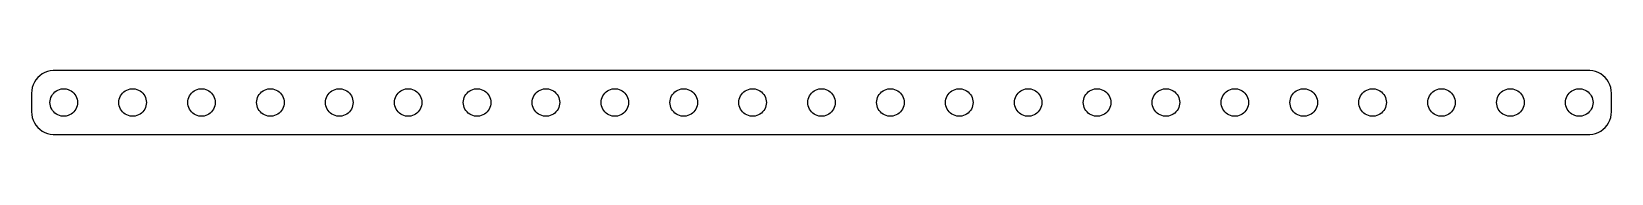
# Model space of a CAD drawing. Header units: metres. Extents: x -172 to 172, y 17 to 31.
import ezdxf

# ---------------------------------------------------------------- set-up
doc = ezdxf.new("R2010")
doc.units = ezdxf.units.M

msp = doc.modelspace()

# ---------------------------------------------------------------- linework, layer by layer
for p, q in [((-167.314, 30.9901), (-167.937, 30.9114)), ((167.314, 30.9901), (-167.314, 30.9901)), ((167.937, 30.9114), (167.314, 30.9901)), ((-171.649, 27.8406), (-171.843, 27.2434)), ((-171.382, 28.4088), (-171.649, 27.8406)), ((-171.045, 28.9389), (-171.382, 28.4088)), ((-170.645, 29.4227), (-171.045, 28.9389)), ((-170.187, 29.8526), (-170.645, 29.4227)), ((-169.679, 30.2216), (-170.187, 29.8526)), ((-169.129, 30.5241), (-169.679, 30.2216)), ((-168.545, 30.7553), (-169.129, 30.5241)), ((-167.937, 30.9114), (-168.545, 30.7553)), ((168.545, 30.7553), (167.937, 30.9114)), ((169.129, 30.5241), (168.545, 30.7553)), ((169.679, 30.2216), (169.129, 30.5241)), ((170.187, 29.8526), (169.679, 30.2216)), ((170.645, 29.4227), (170.187, 29.8526)), ((171.045, 28.9389), (170.645, 29.4227)), ((171.382, 28.4088), (171.045, 28.9389)), ((171.649, 27.8406), (171.382, 28.4088)), ((171.843, 27.2434), (171.649, 27.8406)), ((-171.961, 26.6267), (-172, 26)), ((-172, 26), (-172, 22)), ((-171.843, 27.2434), (-171.961, 26.6267)), ((-168, 24), (-167.976, 24.376)), ((-167.976, 24.376), (-167.906, 24.7461)), ((-167.906, 24.7461), (-167.789, 25.1044)), ((-167.789, 25.1044), (-167.629, 25.4453)), ((-167.629, 25.4453), (-167.427, 25.7634)), ((-167.427, 25.7634), (-167.187, 26.0536)), ((-167.187, 26.0536), (-166.912, 26.3115)), ((-166.912, 26.3115), (-166.607, 26.533)), ((-166.607, 26.533), (-166.277, 26.7145)), ((-166.277, 26.7145), (-165.927, 26.8532)), ((-165.927, 26.8532), (-165.562, 26.9469)), ((-165.562, 26.9469), (-165.188, 26.9941)), ((-165.188, 26.9941), (-164.812, 26.9941)), ((-164.812, 26.9941), (-164.438, 26.9469)), ((-164.438, 26.9469), (-164.073, 26.8532)), ((-164.073, 26.8532), (-163.723, 26.7145)), ((-163.723, 26.7145), (-163.393, 26.533)), ((-163.393, 26.533), (-163.088, 26.3115)), ((-163.088, 26.3115), (-162.813, 26.0536)), ((-162.813, 26.0536), (-162.573, 25.7634)), ((-162.573, 25.7634), (-162.371, 25.4453)), ((-162.371, 25.4453), (-162.211, 25.1044)), ((-162.211, 25.1044), (-162.094, 24.7461)), ((-162.094, 24.7461), (-162.024, 24.376)), ((-162.024, 24.376), (-162, 24)), ((-153, 24), (-152.976, 24.376)), ((-152.976, 24.376), (-152.906, 24.7461)), ((-152.906, 24.7461), (-152.789, 25.1044)), ((-152.789, 25.1044), (-152.629, 25.4453)), ((-152.629, 25.4453), (-152.427, 25.7634)), ((-152.427, 25.7634), (-152.187, 26.0536)), ((-152.187, 26.0536), (-151.912, 26.3115)), ((-151.912, 26.3115), (-151.607, 26.533)), ((-151.607, 26.533), (-151.277, 26.7145)), ((-151.277, 26.7145), (-150.927, 26.8532)), ((-150.927, 26.8532), (-150.562, 26.9469)), ((-150.562, 26.9469), (-150.188, 26.9941)), ((-150.188, 26.9941), (-149.812, 26.9941)), ((-149.812, 26.9941), (-149.438, 26.9469)), ((-149.438, 26.9469), (-149.073, 26.8532)), ((-149.073, 26.8532), (-148.723, 26.7145)), ((-148.723, 26.7145), (-148.393, 26.533)), ((-148.393, 26.533), (-148.088, 26.3115)), ((-148.088, 26.3115), (-147.813, 26.0536)), ((-147.813, 26.0536), (-147.573, 25.7634)), ((-147.573, 25.7634), (-147.371, 25.4453)), ((-147.371, 25.4453), (-147.211, 25.1044)), ((-147.211, 25.1044), (-147.094, 24.7461)), ((-147.094, 24.7461), (-147.024, 24.376)), ((-147.024, 24.376), (-147, 24)), ((-138, 24), (-137.976, 24.376)), ((-137.976, 24.376), (-137.906, 24.7461)), ((-137.906, 24.7461), (-137.789, 25.1044)), ((-137.789, 25.1044), (-137.629, 25.4453)), ((-137.629, 25.4453), (-137.427, 25.7634)), ((-137.427, 25.7634), (-137.187, 26.0536)), ((-137.187, 26.0536), (-136.912, 26.3115)), ((-136.912, 26.3115), (-136.607, 26.533)), ((-136.607, 26.533), (-136.277, 26.7145)), ((-136.277, 26.7145), (-135.927, 26.8532)), ((-135.927, 26.8532), (-135.562, 26.9469)), ((-135.562, 26.9469), (-135.188, 26.9941)), ((-135.188, 26.9941), (-134.812, 26.9941)), ((-134.812, 26.9941), (-134.438, 26.9469)), ((-134.438, 26.9469), (-134.073, 26.8532)), ((-134.073, 26.8532), (-133.723, 26.7145)), ((-133.723, 26.7145), (-133.393, 26.533)), ((-133.393, 26.533), (-133.088, 26.3115)), ((-133.088, 26.3115), (-132.813, 26.0536)), ((-132.813, 26.0536), (-132.573, 25.7634)), ((-132.573, 25.7634), (-132.371, 25.4453)), ((-132.371, 25.4453), (-132.211, 25.1044)), ((-132.211, 25.1044), (-132.094, 24.7461)), ((-132.094, 24.7461), (-132.024, 24.376)), ((-132.024, 24.376), (-132, 24)), ((-123, 24), (-122.976, 24.376)), ((-122.976, 24.376), (-122.906, 24.7461)), ((-122.906, 24.7461), (-122.789, 25.1044)), ((-122.789, 25.1044), (-122.629, 25.4453)), ((-122.629, 25.4453), (-122.427, 25.7634)), ((-122.427, 25.7634), (-122.187, 26.0536)), ((-122.187, 26.0536), (-121.912, 26.3115)), ((-121.912, 26.3115), (-121.607, 26.533)), ((-121.607, 26.533), (-121.277, 26.7145)), ((-121.277, 26.7145), (-120.927, 26.8532)), ((-120.927, 26.8532), (-120.562, 26.9469)), ((-120.562, 26.9469), (-120.188, 26.9941)), ((-120.188, 26.9941), (-119.812, 26.9941)), ((-119.812, 26.9941), (-119.438, 26.9469)), ((-119.438, 26.9469), (-119.073, 26.8532)), ((-119.073, 26.8532), (-118.723, 26.7145)), ((-118.723, 26.7145), (-118.393, 26.533)), ((-118.393, 26.533), (-118.088, 26.3115)), ((-118.088, 26.3115), (-117.813, 26.0536)), ((-117.813, 26.0536), (-117.573, 25.7634)), ((-117.573, 25.7634), (-117.371, 25.4453)), ((-117.371, 25.4453), (-117.211, 25.1044)), ((-117.211, 25.1044), (-117.094, 24.7461)), ((-117.094, 24.7461), (-117.024, 24.376)), ((-117.024, 24.376), (-117, 24)), ((-108, 24), (-107.976, 24.376)), ((-107.976, 24.376), (-107.906, 24.7461)), ((-107.906, 24.7461), (-107.789, 25.1044)), ((-107.789, 25.1044), (-107.629, 25.4453)), ((-107.629, 25.4453), (-107.427, 25.7634)), ((-107.427, 25.7634), (-107.187, 26.0536)), ((-107.187, 26.0536), (-106.912, 26.3115)), ((-106.912, 26.3115), (-106.607, 26.533)), ((-106.607, 26.533), (-106.277, 26.7145)), ((-106.277, 26.7145), (-105.927, 26.8532)), ((-105.927, 26.8532), (-105.562, 26.9469)), ((-105.562, 26.9469), (-105.188, 26.9941)), ((-105.188, 26.9941), (-104.812, 26.9941)), ((-104.812, 26.9941), (-104.438, 26.9469)), ((-104.438, 26.9469), (-104.073, 26.8532)), ((-104.073, 26.8532), (-103.723, 26.7145)), ((-103.723, 26.7145), (-103.393, 26.533)), ((-103.393, 26.533), (-103.088, 26.3115)), ((-103.088, 26.3115), (-102.813, 26.0536)), ((-102.813, 26.0536), (-102.573, 25.7634)), ((-102.573, 25.7634), (-102.371, 25.4453)), ((-102.371, 25.4453), (-102.211, 25.1044)), ((-102.211, 25.1044), (-102.094, 24.7461)), ((-102.094, 24.7461), (-102.024, 24.376)), ((-102.024, 24.376), (-102, 24)), ((-93, 24), (-92.9763, 24.376)), ((-92.9763, 24.376), (-92.9057, 24.7461)), ((-92.9057, 24.7461), (-92.7893, 25.1044)), ((-92.7893, 25.1044), (-92.6289, 25.4453)), ((-92.6289, 25.4453), (-92.427, 25.7634)), ((-92.427, 25.7634), (-92.1869, 26.0536)), ((-92.1869, 26.0536), (-91.9123, 26.3115)), ((-91.9123, 26.3115), (-91.6075, 26.533)), ((-91.6075, 26.533), (-91.2773, 26.7145)), ((-91.2773, 26.7145), (-90.927, 26.8532)), ((-90.927, 26.8532), (-90.5621, 26.9469)), ((-90.5621, 26.9469), (-90.1884, 26.9941)), ((-90.1884, 26.9941), (-89.8116, 26.9941)), ((-89.8116, 26.9941), (-89.4379, 26.9469)), ((-89.4379, 26.9469), (-89.073, 26.8532)), ((-89.073, 26.8532), (-88.7227, 26.7145)), ((-88.7227, 26.7145), (-88.3925, 26.533)), ((-88.3925, 26.533), (-88.0877, 26.3115)), ((-88.0877, 26.3115), (-87.8131, 26.0536)), ((-87.8131, 26.0536), (-87.573, 25.7634)), ((-87.573, 25.7634), (-87.3711, 25.4453)), ((-87.3711, 25.4453), (-87.2107, 25.1044)), ((-87.2107, 25.1044), (-87.0943, 24.7461)), ((-87.0943, 24.7461), (-87.0237, 24.376)), ((-87.0237, 24.376), (-87, 24)), ((-78, 24), (-77.9763, 24.376)), ((-77.9763, 24.376), (-77.9057, 24.7461)), ((-77.9057, 24.7461), (-77.7893, 25.1044)), ((-77.7893, 25.1044), (-77.6289, 25.4453)), ((-77.6289, 25.4453), (-77.427, 25.7634)), ((-77.427, 25.7634), (-77.1869, 26.0536)), ((-77.1869, 26.0536), (-76.9123, 26.3115)), ((-76.9123, 26.3115), (-76.6075, 26.533)), ((-76.6075, 26.533), (-76.2773, 26.7145)), ((-76.2773, 26.7145), (-75.927, 26.8532)), ((-75.927, 26.8532), (-75.5621, 26.9469)), ((-75.5621, 26.9469), (-75.1884, 26.9941)), ((-75.1884, 26.9941), (-74.8116, 26.9941)), ((-74.8116, 26.9941), (-74.4379, 26.9469)), ((-74.4379, 26.9469), (-74.073, 26.8532)), ((-74.073, 26.8532), (-73.7227, 26.7145)), ((-73.7227, 26.7145), (-73.3925, 26.533)), ((-73.3925, 26.533), (-73.0877, 26.3115)), ((-73.0877, 26.3115), (-72.8131, 26.0536)), ((-72.8131, 26.0536), (-72.573, 25.7634)), ((-72.573, 25.7634), (-72.3711, 25.4453)), ((-72.3711, 25.4453), (-72.2107, 25.1044)), ((-72.2107, 25.1044), (-72.0943, 24.7461)), ((-72.0943, 24.7461), (-72.0237, 24.376)), ((-72.0237, 24.376), (-72, 24)), ((-63, 24), (-62.9763, 24.376)), ((-62.9763, 24.376), (-62.9057, 24.7461)), ((-62.9057, 24.7461), (-62.7893, 25.1044)), ((-62.7893, 25.1044), (-62.6289, 25.4453)), ((-62.6289, 25.4453), (-62.427, 25.7634)), ((-62.427, 25.7634), (-62.1869, 26.0536)), ((-62.1869, 26.0536), (-61.9123, 26.3115)), ((-61.9123, 26.3115), (-61.6075, 26.533)), ((-61.6075, 26.533), (-61.2773, 26.7145)), ((-61.2773, 26.7145), (-60.927, 26.8532)), ((-60.927, 26.8532), (-60.5621, 26.9469)), ((-60.5621, 26.9469), (-60.1884, 26.9941)), ((-60.1884, 26.9941), (-59.8116, 26.9941)), ((-59.8116, 26.9941), (-59.4379, 26.9469)), ((-59.4379, 26.9469), (-59.0729, 26.8532)), ((-59.0729, 26.8532), (-58.7227, 26.7145)), ((-58.7227, 26.7145), (-58.3925, 26.533)), ((-58.3925, 26.533), (-58.0877, 26.3115)), ((-58.0877, 26.3115), (-57.8131, 26.0536)), ((-57.8131, 26.0536), (-57.5729, 25.7634)), ((-57.5729, 25.7634), (-57.3711, 25.4453)), ((-57.3711, 25.4453), (-57.2107, 25.1044)), ((-57.2107, 25.1044), (-57.0942, 24.7461)), ((-57.0942, 24.7461), (-57.0237, 24.376)), ((-57.0237, 24.376), (-57, 24)), ((-48, 24), (-47.9763, 24.376)), ((-47.9763, 24.376), (-47.9057, 24.7461)), ((-47.9057, 24.7461), (-47.7893, 25.1044)), ((-47.7893, 25.1044), (-47.6289, 25.4453)), ((-47.6289, 25.4453), (-47.427, 25.7634)), ((-47.427, 25.7634), (-47.1869, 26.0536)), ((-47.1869, 26.0536), (-46.9123, 26.3115)), ((-46.9123, 26.3115), (-46.6075, 26.533)), ((-46.6075, 26.533), (-46.2773, 26.7145)), ((-46.2773, 26.7145), (-45.927, 26.8532)), ((-45.927, 26.8532), (-45.5621, 26.9469)), ((-45.5621, 26.9469), (-45.1884, 26.9941)), ((-45.1884, 26.9941), (-44.8116, 26.9941)), ((-44.8116, 26.9941), (-44.4379, 26.9469)), ((-44.4379, 26.9469), (-44.0729, 26.8532)), ((-44.0729, 26.8532), (-43.7227, 26.7145)), ((-43.7227, 26.7145), (-43.3925, 26.533)), ((-43.3925, 26.533), (-43.0877, 26.3115)), ((-43.0877, 26.3115), (-42.8131, 26.0536)), ((-42.8131, 26.0536), (-42.5729, 25.7634)), ((-42.5729, 25.7634), (-42.3711, 25.4453)), ((-42.3711, 25.4453), (-42.2107, 25.1044)), ((-42.2107, 25.1044), (-42.0942, 24.7461)), ((-42.0942, 24.7461), (-42.0237, 24.376)), ((-42.0237, 24.376), (-42, 24)), ((-33, 24), (-32.9763, 24.376)), ((-32.9763, 24.376), (-32.9057, 24.7461)), ((-32.9057, 24.7461), (-32.7893, 25.1044)), ((-32.7893, 25.1044), (-32.6289, 25.4453)), ((-32.6289, 25.4453), (-32.427, 25.7634)), ((-32.427, 25.7634), (-32.1869, 26.0536)), ((-32.1869, 26.0536), (-31.9123, 26.3115)), ((-31.9123, 26.3115), (-31.6075, 26.533)), ((-31.6075, 26.533), (-31.2773, 26.7145)), ((-31.2773, 26.7145), (-30.927, 26.8532)), ((-30.927, 26.8532), (-30.5621, 26.9469)), ((-30.5621, 26.9469), (-30.1884, 26.9941)), ((-30.1884, 26.9941), (-29.8116, 26.9941)), ((-29.8116, 26.9941), (-29.4379, 26.9469)), ((-29.4379, 26.9469), (-29.0729, 26.8532)), ((-29.0729, 26.8532), (-28.7227, 26.7145)), ((-28.7227, 26.7145), (-28.3925, 26.533)), ((-28.3925, 26.533), (-28.0877, 26.3115)), ((-28.0877, 26.3115), (-27.8131, 26.0536)), ((-27.8131, 26.0536), (-27.5729, 25.7634)), ((-27.5729, 25.7634), (-27.3711, 25.4453)), ((-27.3711, 25.4453), (-27.2107, 25.1044)), ((-27.2107, 25.1044), (-27.0942, 24.7461)), ((-27.0942, 24.7461), (-27.0237, 24.376)), ((-27.0237, 24.376), (-27, 24)), ((-18, 24), (-17.9763, 24.376)), ((-17.9763, 24.376), (-17.9057, 24.7461)), ((-17.9057, 24.7461), (-17.7893, 25.1044)), ((-17.7893, 25.1044), (-17.6289, 25.4453)), ((-17.6289, 25.4453), (-17.427, 25.7634)), ((-17.427, 25.7634), (-17.1869, 26.0536)), ((-17.1869, 26.0536), (-16.9123, 26.3115)), ((-16.9123, 26.3115), (-16.6075, 26.533)), ((-16.6075, 26.533), (-16.2773, 26.7145)), ((-16.2773, 26.7145), (-15.927, 26.8532)), ((-15.927, 26.8532), (-15.5621, 26.9469)), ((-15.5621, 26.9469), (-15.1884, 26.9941)), ((-15.1884, 26.9941), (-14.8116, 26.9941)), ((-14.8116, 26.9941), (-14.4379, 26.9469)), ((-14.4379, 26.9469), (-14.0729, 26.8532)), ((-14.0729, 26.8532), (-13.7227, 26.7145)), ((-13.7227, 26.7145), (-13.3925, 26.533)), ((-13.3925, 26.533), (-13.0877, 26.3115)), ((-13.0877, 26.3115), (-12.8131, 26.0536)), ((-12.8131, 26.0536), (-12.5729, 25.7634)), ((-12.5729, 25.7634), (-12.3711, 25.4453)), ((-12.3711, 25.4453), (-12.2107, 25.1044)), ((-12.2107, 25.1044), (-12.0942, 24.7461)), ((-12.0942, 24.7461), (-12.0237, 24.376)), ((-12.0237, 24.376), (-12, 24)), ((-3, 24), (-2.9763, 24.376)), ((-2.9763, 24.376), (-2.9057, 24.7461)), ((-2.9057, 24.7461), (-2.7893, 25.1044)), ((-2.7893, 25.1044), (-2.6289, 25.4453)), ((-2.6289, 25.4453), (-2.427, 25.7634)), ((-2.427, 25.7634), (-2.1869, 26.0536)), ((-2.1869, 26.0536), (-1.9123, 26.3115)), ((-1.9123, 26.3115), (-1.6075, 26.533)), ((-1.6075, 26.533), (-1.2773, 26.7145)), ((-1.2773, 26.7145), (-0.927, 26.8532)), ((-0.927, 26.8532), (-0.5621, 26.9469)), ((-0.5621, 26.9469), (-0.1884, 26.9941)), ((-0.1884, 26.9941), (0.1884, 26.9941)), ((0.1884, 26.9941), (0.5621, 26.9469)), ((0.5621, 26.9469), (0.927, 26.8532)), ((0.927, 26.8532), (1.2773, 26.7145)), ((1.2773, 26.7145), (1.6075, 26.533)), ((1.6075, 26.533), (1.9123, 26.3115)), ((1.9123, 26.3115), (2.1869, 26.0536)), ((2.1869, 26.0536), (2.427, 25.7634)), ((2.427, 25.7634), (2.6289, 25.4453)), ((2.6289, 25.4453), (2.7893, 25.1044)), ((2.7893, 25.1044), (2.9057, 24.7461)), ((2.9057, 24.7461), (2.9763, 24.376)), ((2.9763, 24.376), (3, 24)), ((12, 24), (12.0237, 24.376)), ((12.0237, 24.376), (12.0942, 24.7461)), ((12.0942, 24.7461), (12.2107, 25.1044)), ((12.2107, 25.1044), (12.3711, 25.4453)), ((12.3711, 25.4453), (12.5729, 25.7634)), ((12.5729, 25.7634), (12.8131, 26.0536)), ((12.8131, 26.0536), (13.0877, 26.3115)), ((13.0877, 26.3115), (13.3925, 26.533)), ((13.3925, 26.533), (13.7227, 26.7145)), ((13.7227, 26.7145), (14.0729, 26.8532)), ((14.0729, 26.8532), (14.4379, 26.9469)), ((14.4379, 26.9469), (14.8116, 26.9941)), ((14.8116, 26.9941), (15.1884, 26.9941)), ((15.1884, 26.9941), (15.5621, 26.9469)), ((15.5621, 26.9469), (15.927, 26.8532)), ((15.927, 26.8532), (16.2773, 26.7145)), ((16.2773, 26.7145), (16.6075, 26.533)), ((16.6075, 26.533), (16.9123, 26.3115)), ((16.9123, 26.3115), (17.1869, 26.0536)), ((17.1869, 26.0536), (17.427, 25.7634)), ((17.427, 25.7634), (17.6289, 25.4453)), ((17.6289, 25.4453), (17.7893, 25.1044)), ((17.7893, 25.1044), (17.9057, 24.7461)), ((17.9057, 24.7461), (17.9763, 24.376)), ((17.9763, 24.376), (18, 24)), ((27, 24), (27.0237, 24.376)), ((27.0237, 24.376), (27.0942, 24.7461)), ((27.0942, 24.7461), (27.2107, 25.1044)), ((27.2107, 25.1044), (27.3711, 25.4453)), ((27.3711, 25.4453), (27.5729, 25.7634)), ((27.5729, 25.7634), (27.8131, 26.0536)), ((27.8131, 26.0536), (28.0877, 26.3115)), ((28.0877, 26.3115), (28.3925, 26.533)), ((28.3925, 26.533), (28.7227, 26.7145)), ((28.7227, 26.7145), (29.0729, 26.8532)), ((29.0729, 26.8532), (29.4379, 26.9469)), ((29.4379, 26.9469), (29.8116, 26.9941)), ((29.8116, 26.9941), (30.1884, 26.9941)), ((30.1884, 26.9941), (30.5621, 26.9469)), ((30.5621, 26.9469), (30.927, 26.8532)), ((30.927, 26.8532), (31.2773, 26.7145)), ((31.2773, 26.7145), (31.6075, 26.533)), ((31.6075, 26.533), (31.9123, 26.3115)), ((31.9123, 26.3115), (32.1869, 26.0536)), ((32.1869, 26.0536), (32.427, 25.7634)), ((32.427, 25.7634), (32.6289, 25.4453)), ((32.6289, 25.4453), (32.7893, 25.1044)), ((32.7893, 25.1044), (32.9057, 24.7461)), ((32.9057, 24.7461), (32.9763, 24.376)), ((32.9763, 24.376), (33, 24)), ((42, 24), (42.0237, 24.376)), ((42.0237, 24.376), (42.0942, 24.7461)), ((42.0942, 24.7461), (42.2107, 25.1044)), ((42.2107, 25.1044), (42.3711, 25.4453)), ((42.3711, 25.4453), (42.5729, 25.7634)), ((42.5729, 25.7634), (42.8131, 26.0536)), ((42.8131, 26.0536), (43.0877, 26.3115)), ((43.0877, 26.3115), (43.3925, 26.533)), ((43.3925, 26.533), (43.7227, 26.7145)), ((43.7227, 26.7145), (44.0729, 26.8532)), ((44.0729, 26.8532), (44.4379, 26.9469)), ((44.4379, 26.9469), (44.8116, 26.9941)), ((44.8116, 26.9941), (45.1884, 26.9941)), ((45.1884, 26.9941), (45.5621, 26.9469)), ((45.5621, 26.9469), (45.927, 26.8532)), ((45.927, 26.8532), (46.2773, 26.7145)), ((46.2773, 26.7145), (46.6075, 26.533)), ((46.6075, 26.533), (46.9123, 26.3115)), ((46.9123, 26.3115), (47.1869, 26.0536)), ((47.1869, 26.0536), (47.427, 25.7634)), ((47.427, 25.7634), (47.6289, 25.4453)), ((47.6289, 25.4453), (47.7893, 25.1044)), ((47.7893, 25.1044), (47.9057, 24.7461)), ((47.9057, 24.7461), (47.9763, 24.376)), ((47.9763, 24.376), (48, 24)), ((57, 24), (57.0237, 24.376)), ((57.0237, 24.376), (57.0942, 24.7461)), ((57.0942, 24.7461), (57.2107, 25.1044)), ((57.2107, 25.1044), (57.3711, 25.4453)), ((57.3711, 25.4453), (57.5729, 25.7634)), ((57.5729, 25.7634), (57.8131, 26.0536)), ((57.8131, 26.0536), (58.0877, 26.3115)), ((58.0877, 26.3115), (58.3925, 26.533)), ((58.3925, 26.533), (58.7227, 26.7145)), ((58.7227, 26.7145), (59.0729, 26.8532)), ((59.0729, 26.8532), (59.4379, 26.9469)), ((59.4379, 26.9469), (59.8116, 26.9941)), ((59.8116, 26.9941), (60.1884, 26.9941)), ((60.1884, 26.9941), (60.5621, 26.9469)), ((60.5621, 26.9469), (60.927, 26.8532)), ((60.927, 26.8532), (61.2773, 26.7145)), ((61.2773, 26.7145), (61.6075, 26.533)), ((61.6075, 26.533), (61.9123, 26.3115)), ((61.9123, 26.3115), (62.1869, 26.0536)), ((62.1869, 26.0536), (62.427, 25.7634)), ((62.427, 25.7634), (62.6289, 25.4453)), ((62.6289, 25.4453), (62.7893, 25.1044)), ((62.7893, 25.1044), (62.9057, 24.7461)), ((62.9057, 24.7461), (62.9763, 24.376)), ((62.9763, 24.376), (63, 24)), ((72, 24), (72.0237, 24.376)), ((72.0237, 24.376), (72.0943, 24.7461)), ((72.0943, 24.7461), (72.2107, 25.1044)), ((72.2107, 25.1044), (72.3711, 25.4453)), ((72.3711, 25.4453), (72.573, 25.7634)), ((72.573, 25.7634), (72.8131, 26.0536)), ((72.8131, 26.0536), (73.0877, 26.3115)), ((73.0877, 26.3115), (73.3925, 26.533)), ((73.3925, 26.533), (73.7227, 26.7145)), ((73.7227, 26.7145), (74.073, 26.8532)), ((74.073, 26.8532), (74.4379, 26.9469)), ((74.4379, 26.9469), (74.8116, 26.9941)), ((74.8116, 26.9941), (75.1884, 26.9941)), ((75.1884, 26.9941), (75.5621, 26.9469)), ((75.5621, 26.9469), (75.927, 26.8532)), ((75.927, 26.8532), (76.2773, 26.7145)), ((76.2773, 26.7145), (76.6075, 26.533)), ((76.6075, 26.533), (76.9123, 26.3115)), ((76.9123, 26.3115), (77.1869, 26.0536)), ((77.1869, 26.0536), (77.427, 25.7634)), ((77.427, 25.7634), (77.6289, 25.4453)), ((77.6289, 25.4453), (77.7893, 25.1044)), ((77.7893, 25.1044), (77.9057, 24.7461)), ((77.9057, 24.7461), (77.9763, 24.376)), ((77.9763, 24.376), (78, 24)), ((87, 24), (87.0237, 24.376)), ((87.0237, 24.376), (87.0943, 24.7461)), ((87.0943, 24.7461), (87.2107, 25.1044)), ((87.2107, 25.1044), (87.3711, 25.4453)), ((87.3711, 25.4453), (87.573, 25.7634)), ((87.573, 25.7634), (87.8131, 26.0536)), ((87.8131, 26.0536), (88.0877, 26.3115)), ((88.0877, 26.3115), (88.3925, 26.533)), ((88.3925, 26.533), (88.7227, 26.7145)), ((88.7227, 26.7145), (89.073, 26.8532)), ((89.073, 26.8532), (89.4379, 26.9469)), ((89.4379, 26.9469), (89.8116, 26.9941)), ((89.8116, 26.9941), (90.1884, 26.9941)), ((90.1884, 26.9941), (90.5621, 26.9469)), ((90.5621, 26.9469), (90.927, 26.8532)), ((90.927, 26.8532), (91.2773, 26.7145)), ((91.2773, 26.7145), (91.6075, 26.533)), ((91.6075, 26.533), (91.9123, 26.3115)), ((91.9123, 26.3115), (92.1869, 26.0536)), ((92.1869, 26.0536), (92.427, 25.7634)), ((92.427, 25.7634), (92.6289, 25.4453)), ((92.6289, 25.4453), (92.7893, 25.1044)), ((92.7893, 25.1044), (92.9057, 24.7461)), ((92.9057, 24.7461), (92.9763, 24.376)), ((92.9763, 24.376), (93, 24)), ((102, 24), (102.024, 24.376)), ((102.024, 24.376), (102.094, 24.7461)), ((102.094, 24.7461), (102.211, 25.1044)), ((102.211, 25.1044), (102.371, 25.4453)), ((102.371, 25.4453), (102.573, 25.7634)), ((102.573, 25.7634), (102.813, 26.0536)), ((102.813, 26.0536), (103.088, 26.3115)), ((103.088, 26.3115), (103.393, 26.533)), ((103.393, 26.533), (103.723, 26.7145)), ((103.723, 26.7145), (104.073, 26.8532)), ((104.073, 26.8532), (104.438, 26.9469)), ((104.438, 26.9469), (104.812, 26.9941)), ((104.812, 26.9941), (105.188, 26.9941)), ((105.188, 26.9941), (105.562, 26.9469)), ((105.562, 26.9469), (105.927, 26.8532)), ((105.927, 26.8532), (106.277, 26.7145)), ((106.277, 26.7145), (106.607, 26.533)), ((106.607, 26.533), (106.912, 26.3115)), ((106.912, 26.3115), (107.187, 26.0536)), ((107.187, 26.0536), (107.427, 25.7634)), ((107.427, 25.7634), (107.629, 25.4453)), ((107.629, 25.4453), (107.789, 25.1044)), ((107.789, 25.1044), (107.906, 24.7461)), ((107.906, 24.7461), (107.976, 24.376)), ((107.976, 24.376), (108, 24)), ((117, 24), (117.024, 24.376)), ((117.024, 24.376), (117.094, 24.7461)), ((117.094, 24.7461), (117.211, 25.1044)), ((117.211, 25.1044), (117.371, 25.4453)), ((117.371, 25.4453), (117.573, 25.7634)), ((117.573, 25.7634), (117.813, 26.0536)), ((117.813, 26.0536), (118.088, 26.3115)), ((118.088, 26.3115), (118.393, 26.533)), ((118.393, 26.533), (118.723, 26.7145)), ((118.723, 26.7145), (119.073, 26.8532)), ((119.073, 26.8532), (119.438, 26.9469)), ((119.438, 26.9469), (119.812, 26.9941)), ((119.812, 26.9941), (120.188, 26.9941)), ((120.188, 26.9941), (120.562, 26.9469)), ((120.562, 26.9469), (120.927, 26.8532)), ((120.927, 26.8532), (121.277, 26.7145)), ((121.277, 26.7145), (121.607, 26.533)), ((121.607, 26.533), (121.912, 26.3115)), ((121.912, 26.3115), (122.187, 26.0536)), ((122.187, 26.0536), (122.427, 25.7634)), ((122.427, 25.7634), (122.629, 25.4453)), ((122.629, 25.4453), (122.789, 25.1044)), ((122.789, 25.1044), (122.906, 24.7461)), ((122.906, 24.7461), (122.976, 24.376)), ((122.976, 24.376), (123, 24)), ((132, 24), (132.024, 24.376)), ((132.024, 24.376), (132.094, 24.7461)), ((132.094, 24.7461), (132.211, 25.1044)), ((132.211, 25.1044), (132.371, 25.4453)), ((132.371, 25.4453), (132.573, 25.7634)), ((132.573, 25.7634), (132.813, 26.0536)), ((132.813, 26.0536), (133.088, 26.3115)), ((133.088, 26.3115), (133.393, 26.533)), ((133.393, 26.533), (133.723, 26.7145)), ((133.723, 26.7145), (134.073, 26.8532)), ((134.073, 26.8532), (134.438, 26.9469)), ((134.438, 26.9469), (134.812, 26.9941)), ((134.812, 26.9941), (135.188, 26.9941)), ((135.188, 26.9941), (135.562, 26.9469)), ((135.562, 26.9469), (135.927, 26.8532)), ((135.927, 26.8532), (136.277, 26.7145)), ((136.277, 26.7145), (136.607, 26.533)), ((136.607, 26.533), (136.912, 26.3115)), ((136.912, 26.3115), (137.187, 26.0536)), ((137.187, 26.0536), (137.427, 25.7634)), ((137.427, 25.7634), (137.629, 25.4453)), ((137.629, 25.4453), (137.789, 25.1044)), ((137.789, 25.1044), (137.906, 24.7461)), ((137.906, 24.7461), (137.976, 24.376)), ((137.976, 24.376), (138, 24)), ((147, 24), (147.024, 24.376)), ((147.024, 24.376), (147.094, 24.7461)), ((147.094, 24.7461), (147.211, 25.1044)), ((147.211, 25.1044), (147.371, 25.4453)), ((147.371, 25.4453), (147.573, 25.7634)), ((147.573, 25.7634), (147.813, 26.0536)), ((147.813, 26.0536), (148.088, 26.3115)), ((148.088, 26.3115), (148.393, 26.533)), ((148.393, 26.533), (148.723, 26.7145)), ((148.723, 26.7145), (149.073, 26.8532)), ((149.073, 26.8532), (149.438, 26.9469)), ((149.438, 26.9469), (149.812, 26.9941)), ((149.812, 26.9941), (150.188, 26.9941)), ((150.188, 26.9941), (150.562, 26.9469)), ((150.562, 26.9469), (150.927, 26.8532)), ((150.927, 26.8532), (151.277, 26.7145)), ((151.277, 26.7145), (151.607, 26.533)), ((151.607, 26.533), (151.912, 26.3115)), ((151.912, 26.3115), (152.187, 26.0536)), ((152.187, 26.0536), (152.427, 25.7634)), ((152.427, 25.7634), (152.629, 25.4453)), ((152.629, 25.4453), (152.789, 25.1044)), ((152.789, 25.1044), (152.906, 24.7461)), ((152.906, 24.7461), (152.976, 24.376)), ((152.976, 24.376), (153, 24)), ((162, 24), (162.024, 24.376)), ((162.024, 24.376), (162.094, 24.7461)), ((162.094, 24.7461), (162.211, 25.1044)), ((162.211, 25.1044), (162.371, 25.4453)), ((162.371, 25.4453), (162.573, 25.7634)), ((162.573, 25.7634), (162.813, 26.0536)), ((162.813, 26.0536), (163.088, 26.3115)), ((163.088, 26.3115), (163.393, 26.533)), ((163.393, 26.533), (163.723, 26.7145)), ((163.723, 26.7145), (164.073, 26.8532)), ((164.073, 26.8532), (164.438, 26.9469)), ((164.438, 26.9469), (164.812, 26.9941)), ((164.812, 26.9941), (165.188, 26.9941)), ((165.188, 26.9941), (165.562, 26.9469)), ((165.562, 26.9469), (165.927, 26.8532)), ((165.927, 26.8532), (166.277, 26.7145)), ((166.277, 26.7145), (166.607, 26.533)), ((166.607, 26.533), (166.912, 26.3115)), ((166.912, 26.3115), (167.187, 26.0536)), ((167.187, 26.0536), (167.427, 25.7634)), ((167.427, 25.7634), (167.629, 25.4453)), ((167.629, 25.4453), (167.789, 25.1044)), ((167.789, 25.1044), (167.906, 24.7461)), ((167.906, 24.7461), (167.976, 24.376)), ((167.976, 24.376), (168, 24)), ((171.961, 26.6267), (171.843, 27.2434)), ((172, 26), (171.961, 26.6267)), ((172, 22), (172, 26)), ((-172, 22), (-171.961, 21.3733)), ((-171.961, 21.3733), (-171.843, 20.7566)), ((-171.843, 20.7566), (-171.649, 20.1594)), ((-167.976, 23.624), (-168, 24)), ((-167.906, 23.2539), (-167.976, 23.624)), ((-167.789, 22.8956), (-167.906, 23.2539)), ((-167.629, 22.5547), (-167.789, 22.8956)), ((-167.427, 22.2366), (-167.629, 22.5547)), ((-167.187, 21.9464), (-167.427, 22.2366)), ((-166.912, 21.6885), (-167.187, 21.9464)), ((-166.607, 21.467), (-166.912, 21.6885)), ((-166.277, 21.2855), (-166.607, 21.467)), ((-165.927, 21.1468), (-166.277, 21.2855)), ((-165.562, 21.0531), (-165.927, 21.1468)), ((-165.188, 21.0059), (-165.562, 21.0531)), ((-164.812, 21.0059), (-165.188, 21.0059)), ((-164.438, 21.0531), (-164.812, 21.0059)), ((-164.073, 21.1468), (-164.438, 21.0531)), ((-163.723, 21.2855), (-164.073, 21.1468)), ((-163.393, 21.467), (-163.723, 21.2855)), ((-163.088, 21.6885), (-163.393, 21.467)), ((-162.813, 21.9464), (-163.088, 21.6885)), ((-162.573, 22.2366), (-162.813, 21.9464)), ((-162.371, 22.5547), (-162.573, 22.2366)), ((-162.211, 22.8956), (-162.371, 22.5547)), ((-162.094, 23.2539), (-162.211, 22.8956)), ((-162.024, 23.624), (-162.094, 23.2539)), ((-162, 24), (-162.024, 23.624)), ((-152.976, 23.624), (-153, 24)), ((-152.906, 23.2539), (-152.976, 23.624)), ((-152.789, 22.8956), (-152.906, 23.2539)), ((-152.629, 22.5547), (-152.789, 22.8956)), ((-152.427, 22.2366), (-152.629, 22.5547)), ((-152.187, 21.9464), (-152.427, 22.2366)), ((-151.912, 21.6885), (-152.187, 21.9464)), ((-151.607, 21.467), (-151.912, 21.6885)), ((-151.277, 21.2855), (-151.607, 21.467)), ((-150.927, 21.1468), (-151.277, 21.2855)), ((-150.562, 21.0531), (-150.927, 21.1468)), ((-150.188, 21.0059), (-150.562, 21.0531)), ((-149.812, 21.0059), (-150.188, 21.0059)), ((-149.438, 21.0531), (-149.812, 21.0059)), ((-149.073, 21.1468), (-149.438, 21.0531)), ((-148.723, 21.2855), (-149.073, 21.1468)), ((-148.393, 21.467), (-148.723, 21.2855)), ((-148.088, 21.6885), (-148.393, 21.467)), ((-147.813, 21.9464), (-148.088, 21.6885)), ((-147.573, 22.2366), (-147.813, 21.9464)), ((-147.371, 22.5547), (-147.573, 22.2366)), ((-147.211, 22.8956), (-147.371, 22.5547)), ((-147.094, 23.2539), (-147.211, 22.8956)), ((-147.024, 23.624), (-147.094, 23.2539)), ((-147, 24), (-147.024, 23.624)), ((-137.976, 23.624), (-138, 24)), ((-137.906, 23.2539), (-137.976, 23.624)), ((-137.789, 22.8956), (-137.906, 23.2539)), ((-137.629, 22.5547), (-137.789, 22.8956)), ((-137.427, 22.2366), (-137.629, 22.5547)), ((-137.187, 21.9464), (-137.427, 22.2366)), ((-136.912, 21.6885), (-137.187, 21.9464)), ((-136.607, 21.467), (-136.912, 21.6885)), ((-136.277, 21.2855), (-136.607, 21.467)), ((-135.927, 21.1468), (-136.277, 21.2855)), ((-135.562, 21.0531), (-135.927, 21.1468)), ((-135.188, 21.0059), (-135.562, 21.0531)), ((-134.812, 21.0059), (-135.188, 21.0059)), ((-134.438, 21.0531), (-134.812, 21.0059)), ((-134.073, 21.1468), (-134.438, 21.0531)), ((-133.723, 21.2855), (-134.073, 21.1468)), ((-133.393, 21.467), (-133.723, 21.2855)), ((-133.088, 21.6885), (-133.393, 21.467)), ((-132.813, 21.9464), (-133.088, 21.6885)), ((-132.573, 22.2366), (-132.813, 21.9464)), ((-132.371, 22.5547), (-132.573, 22.2366)), ((-132.211, 22.8956), (-132.371, 22.5547)), ((-132.094, 23.2539), (-132.211, 22.8956)), ((-132.024, 23.624), (-132.094, 23.2539)), ((-132, 24), (-132.024, 23.624)), ((-122.976, 23.624), (-123, 24)), ((-122.906, 23.2539), (-122.976, 23.624)), ((-122.789, 22.8956), (-122.906, 23.2539)), ((-122.629, 22.5547), (-122.789, 22.8956)), ((-122.427, 22.2366), (-122.629, 22.5547)), ((-122.187, 21.9464), (-122.427, 22.2366)), ((-121.912, 21.6885), (-122.187, 21.9464)), ((-121.607, 21.467), (-121.912, 21.6885)), ((-121.277, 21.2855), (-121.607, 21.467)), ((-120.927, 21.1468), (-121.277, 21.2855)), ((-120.562, 21.0531), (-120.927, 21.1468)), ((-120.188, 21.0059), (-120.562, 21.0531)), ((-119.812, 21.0059), (-120.188, 21.0059)), ((-119.438, 21.0531), (-119.812, 21.0059)), ((-119.073, 21.1468), (-119.438, 21.0531)), ((-118.723, 21.2855), (-119.073, 21.1468)), ((-118.393, 21.467), (-118.723, 21.2855)), ((-118.088, 21.6885), (-118.393, 21.467)), ((-117.813, 21.9464), (-118.088, 21.6885)), ((-117.573, 22.2366), (-117.813, 21.9464)), ((-117.371, 22.5547), (-117.573, 22.2366)), ((-117.211, 22.8956), (-117.371, 22.5547)), ((-117.094, 23.2539), (-117.211, 22.8956)), ((-117.024, 23.624), (-117.094, 23.2539)), ((-117, 24), (-117.024, 23.624)), ((-107.976, 23.624), (-108, 24)), ((-107.906, 23.2539), (-107.976, 23.624)), ((-107.789, 22.8956), (-107.906, 23.2539)), ((-107.629, 22.5547), (-107.789, 22.8956)), ((-107.427, 22.2366), (-107.629, 22.5547)), ((-107.187, 21.9464), (-107.427, 22.2366)), ((-106.912, 21.6885), (-107.187, 21.9464)), ((-106.607, 21.467), (-106.912, 21.6885)), ((-106.277, 21.2855), (-106.607, 21.467)), ((-105.927, 21.1468), (-106.277, 21.2855)), ((-105.562, 21.0531), (-105.927, 21.1468)), ((-105.188, 21.0059), (-105.562, 21.0531)), ((-104.812, 21.0059), (-105.188, 21.0059)), ((-104.438, 21.0531), (-104.812, 21.0059)), ((-104.073, 21.1468), (-104.438, 21.0531)), ((-103.723, 21.2855), (-104.073, 21.1468)), ((-103.393, 21.467), (-103.723, 21.2855)), ((-103.088, 21.6885), (-103.393, 21.467)), ((-102.813, 21.9464), (-103.088, 21.6885)), ((-102.573, 22.2366), (-102.813, 21.9464)), ((-102.371, 22.5547), (-102.573, 22.2366)), ((-102.211, 22.8956), (-102.371, 22.5547)), ((-102.094, 23.2539), (-102.211, 22.8956)), ((-102.024, 23.624), (-102.094, 23.2539)), ((-102, 24), (-102.024, 23.624)), ((-92.9763, 23.624), (-93, 24)), ((-92.9057, 23.2539), (-92.9763, 23.624)), ((-92.7893, 22.8956), (-92.9057, 23.2539)), ((-92.6289, 22.5547), (-92.7893, 22.8956)), ((-92.427, 22.2366), (-92.6289, 22.5547)), ((-92.1869, 21.9464), (-92.427, 22.2366)), ((-91.9123, 21.6885), (-92.1869, 21.9464)), ((-91.6075, 21.467), (-91.9123, 21.6885)), ((-91.2773, 21.2855), (-91.6075, 21.467)), ((-90.927, 21.1468), (-91.2773, 21.2855)), ((-90.5621, 21.0531), (-90.927, 21.1468)), ((-90.1884, 21.0059), (-90.5621, 21.0531)), ((-89.8116, 21.0059), (-90.1884, 21.0059)), ((-89.4379, 21.0531), (-89.8116, 21.0059)), ((-89.073, 21.1468), (-89.4379, 21.0531)), ((-88.7227, 21.2855), (-89.073, 21.1468)), ((-88.3925, 21.467), (-88.7227, 21.2855)), ((-88.0877, 21.6885), (-88.3925, 21.467)), ((-87.8131, 21.9464), (-88.0877, 21.6885)), ((-87.573, 22.2366), (-87.8131, 21.9464)), ((-87.3711, 22.5547), (-87.573, 22.2366)), ((-87.2107, 22.8956), (-87.3711, 22.5547)), ((-87.0943, 23.2539), (-87.2107, 22.8956)), ((-87.0237, 23.624), (-87.0943, 23.2539)), ((-87, 24), (-87.0237, 23.624)), ((-77.9763, 23.624), (-78, 24)), ((-77.9057, 23.2539), (-77.9763, 23.624)), ((-77.7893, 22.8956), (-77.9057, 23.2539)), ((-77.6289, 22.5547), (-77.7893, 22.8956)), ((-77.427, 22.2366), (-77.6289, 22.5547)), ((-77.1869, 21.9464), (-77.427, 22.2366)), ((-76.9123, 21.6885), (-77.1869, 21.9464)), ((-76.6075, 21.467), (-76.9123, 21.6885)), ((-76.2773, 21.2855), (-76.6075, 21.467)), ((-75.927, 21.1468), (-76.2773, 21.2855)), ((-75.5621, 21.0531), (-75.927, 21.1468)), ((-75.1884, 21.0059), (-75.5621, 21.0531)), ((-74.8116, 21.0059), (-75.1884, 21.0059)), ((-74.4379, 21.0531), (-74.8116, 21.0059)), ((-74.073, 21.1468), (-74.4379, 21.0531)), ((-73.7227, 21.2855), (-74.073, 21.1468)), ((-73.3925, 21.467), (-73.7227, 21.2855)), ((-73.0877, 21.6885), (-73.3925, 21.467)), ((-72.8131, 21.9464), (-73.0877, 21.6885)), ((-72.573, 22.2366), (-72.8131, 21.9464)), ((-72.3711, 22.5547), (-72.573, 22.2366)), ((-72.2107, 22.8956), (-72.3711, 22.5547)), ((-72.0943, 23.2539), (-72.2107, 22.8956)), ((-72.0237, 23.624), (-72.0943, 23.2539)), ((-72, 24), (-72.0237, 23.624)), ((-62.9763, 23.624), (-63, 24)), ((-62.9057, 23.2539), (-62.9763, 23.624)), ((-62.7893, 22.8956), (-62.9057, 23.2539)), ((-62.6289, 22.5547), (-62.7893, 22.8956)), ((-62.427, 22.2366), (-62.6289, 22.5547)), ((-62.1869, 21.9464), (-62.427, 22.2366)), ((-61.9123, 21.6885), (-62.1869, 21.9464)), ((-61.6075, 21.467), (-61.9123, 21.6885)), ((-61.2773, 21.2855), (-61.6075, 21.467)), ((-60.927, 21.1468), (-61.2773, 21.2855)), ((-60.5621, 21.0531), (-60.927, 21.1468)), ((-60.1884, 21.0059), (-60.5621, 21.0531)), ((-59.8116, 21.0059), (-60.1884, 21.0059)), ((-59.4379, 21.0531), (-59.8116, 21.0059)), ((-59.0729, 21.1468), (-59.4379, 21.0531)), ((-58.7227, 21.2855), (-59.0729, 21.1468)), ((-58.3925, 21.467), (-58.7227, 21.2855)), ((-58.0877, 21.6885), (-58.3925, 21.467)), ((-57.8131, 21.9464), (-58.0877, 21.6885)), ((-57.5729, 22.2366), (-57.8131, 21.9464)), ((-57.3711, 22.5547), (-57.5729, 22.2366)), ((-57.2107, 22.8956), (-57.3711, 22.5547)), ((-57.0942, 23.2539), (-57.2107, 22.8956)), ((-57.0237, 23.624), (-57.0942, 23.2539)), ((-57, 24), (-57.0237, 23.624)), ((-47.9763, 23.624), (-48, 24)), ((-47.9057, 23.2539), (-47.9763, 23.624)), ((-47.7893, 22.8956), (-47.9057, 23.2539)), ((-47.6289, 22.5547), (-47.7893, 22.8956)), ((-47.427, 22.2366), (-47.6289, 22.5547)), ((-47.1869, 21.9464), (-47.427, 22.2366)), ((-46.9123, 21.6885), (-47.1869, 21.9464)), ((-46.6075, 21.467), (-46.9123, 21.6885)), ((-46.2773, 21.2855), (-46.6075, 21.467)), ((-45.927, 21.1468), (-46.2773, 21.2855)), ((-45.5621, 21.0531), (-45.927, 21.1468)), ((-45.1884, 21.0059), (-45.5621, 21.0531)), ((-44.8116, 21.0059), (-45.1884, 21.0059)), ((-44.4379, 21.0531), (-44.8116, 21.0059)), ((-44.0729, 21.1468), (-44.4379, 21.0531)), ((-43.7227, 21.2855), (-44.0729, 21.1468)), ((-43.3925, 21.467), (-43.7227, 21.2855)), ((-43.0877, 21.6885), (-43.3925, 21.467)), ((-42.8131, 21.9464), (-43.0877, 21.6885)), ((-42.5729, 22.2366), (-42.8131, 21.9464)), ((-42.3711, 22.5547), (-42.5729, 22.2366)), ((-42.2107, 22.8956), (-42.3711, 22.5547)), ((-42.0942, 23.2539), (-42.2107, 22.8956)), ((-42.0237, 23.624), (-42.0942, 23.2539)), ((-42, 24), (-42.0237, 23.624)), ((-32.9763, 23.624), (-33, 24)), ((-32.9057, 23.2539), (-32.9763, 23.624)), ((-32.7893, 22.8956), (-32.9057, 23.2539)), ((-32.6289, 22.5547), (-32.7893, 22.8956)), ((-32.427, 22.2366), (-32.6289, 22.5547)), ((-32.1869, 21.9464), (-32.427, 22.2366)), ((-31.9123, 21.6885), (-32.1869, 21.9464)), ((-31.6075, 21.467), (-31.9123, 21.6885)), ((-31.2773, 21.2855), (-31.6075, 21.467)), ((-30.927, 21.1468), (-31.2773, 21.2855)), ((-30.5621, 21.0531), (-30.927, 21.1468)), ((-30.1884, 21.0059), (-30.5621, 21.0531)), ((-29.8116, 21.0059), (-30.1884, 21.0059)), ((-29.4379, 21.0531), (-29.8116, 21.0059)), ((-29.0729, 21.1468), (-29.4379, 21.0531)), ((-28.7227, 21.2855), (-29.0729, 21.1468)), ((-28.3925, 21.467), (-28.7227, 21.2855)), ((-28.0877, 21.6885), (-28.3925, 21.467)), ((-27.8131, 21.9464), (-28.0877, 21.6885)), ((-27.5729, 22.2366), (-27.8131, 21.9464)), ((-27.3711, 22.5547), (-27.5729, 22.2366)), ((-27.2107, 22.8956), (-27.3711, 22.5547)), ((-27.0942, 23.2539), (-27.2107, 22.8956)), ((-27.0237, 23.624), (-27.0942, 23.2539)), ((-27, 24), (-27.0237, 23.624)), ((-17.9763, 23.624), (-18, 24)), ((-17.9057, 23.2539), (-17.9763, 23.624)), ((-17.7893, 22.8956), (-17.9057, 23.2539)), ((-17.6289, 22.5547), (-17.7893, 22.8956)), ((-17.427, 22.2366), (-17.6289, 22.5547)), ((-17.1869, 21.9464), (-17.427, 22.2366)), ((-16.9123, 21.6885), (-17.1869, 21.9464)), ((-16.6075, 21.467), (-16.9123, 21.6885)), ((-16.2773, 21.2855), (-16.6075, 21.467)), ((-15.927, 21.1468), (-16.2773, 21.2855)), ((-15.5621, 21.0531), (-15.927, 21.1468)), ((-15.1884, 21.0059), (-15.5621, 21.0531)), ((-14.8116, 21.0059), (-15.1884, 21.0059)), ((-14.4379, 21.0531), (-14.8116, 21.0059)), ((-14.0729, 21.1468), (-14.4379, 21.0531)), ((-13.7227, 21.2855), (-14.0729, 21.1468)), ((-13.3925, 21.467), (-13.7227, 21.2855)), ((-13.0877, 21.6885), (-13.3925, 21.467)), ((-12.8131, 21.9464), (-13.0877, 21.6885)), ((-12.5729, 22.2366), (-12.8131, 21.9464)), ((-12.3711, 22.5547), (-12.5729, 22.2366)), ((-12.2107, 22.8956), (-12.3711, 22.5547)), ((-12.0942, 23.2539), (-12.2107, 22.8956)), ((-12.0237, 23.624), (-12.0942, 23.2539)), ((-12, 24), (-12.0237, 23.624)), ((-2.9763, 23.624), (-3, 24)), ((-2.9057, 23.2539), (-2.9763, 23.624)), ((-2.7893, 22.8956), (-2.9057, 23.2539)), ((-2.6289, 22.5547), (-2.7893, 22.8956)), ((-2.427, 22.2366), (-2.6289, 22.5547)), ((-2.1869, 21.9464), (-2.427, 22.2366)), ((-1.9123, 21.6885), (-2.1869, 21.9464)), ((-1.6075, 21.467), (-1.9123, 21.6885)), ((-1.2773, 21.2855), (-1.6075, 21.467)), ((-0.927, 21.1468), (-1.2773, 21.2855)), ((-0.5621, 21.0531), (-0.927, 21.1468)), ((-0.1884, 21.0059), (-0.5621, 21.0531)), ((0.1884, 21.0059), (-0.1884, 21.0059)), ((0.5621, 21.0531), (0.1884, 21.0059)), ((0.927, 21.1468), (0.5621, 21.0531)), ((1.2773, 21.2855), (0.927, 21.1468)), ((1.6075, 21.467), (1.2773, 21.2855)), ((1.9123, 21.6885), (1.6075, 21.467)), ((2.1869, 21.9464), (1.9123, 21.6885)), ((2.427, 22.2366), (2.1869, 21.9464)), ((2.6289, 22.5547), (2.427, 22.2366)), ((2.7893, 22.8956), (2.6289, 22.5547)), ((2.9057, 23.2539), (2.7893, 22.8956)), ((2.9763, 23.624), (2.9057, 23.2539)), ((3, 24), (2.9763, 23.624)), ((12.0237, 23.624), (12, 24)), ((12.0942, 23.2539), (12.0237, 23.624)), ((12.2107, 22.8956), (12.0942, 23.2539)), ((12.3711, 22.5547), (12.2107, 22.8956)), ((12.5729, 22.2366), (12.3711, 22.5547)), ((12.8131, 21.9464), (12.5729, 22.2366)), ((13.0877, 21.6885), (12.8131, 21.9464)), ((13.3925, 21.467), (13.0877, 21.6885)), ((13.7227, 21.2855), (13.3925, 21.467)), ((14.0729, 21.1468), (13.7227, 21.2855)), ((14.4379, 21.0531), (14.0729, 21.1468)), ((14.8116, 21.0059), (14.4379, 21.0531)), ((15.1884, 21.0059), (14.8116, 21.0059)), ((15.5621, 21.0531), (15.1884, 21.0059)), ((15.927, 21.1468), (15.5621, 21.0531)), ((16.2773, 21.2855), (15.927, 21.1468)), ((16.6075, 21.467), (16.2773, 21.2855)), ((16.9123, 21.6885), (16.6075, 21.467)), ((17.1869, 21.9464), (16.9123, 21.6885)), ((17.427, 22.2366), (17.1869, 21.9464)), ((17.6289, 22.5547), (17.427, 22.2366)), ((17.7893, 22.8956), (17.6289, 22.5547)), ((17.9057, 23.2539), (17.7893, 22.8956)), ((17.9763, 23.624), (17.9057, 23.2539)), ((18, 24), (17.9763, 23.624)), ((27.0237, 23.624), (27, 24)), ((27.0942, 23.2539), (27.0237, 23.624)), ((27.2107, 22.8956), (27.0942, 23.2539)), ((27.3711, 22.5547), (27.2107, 22.8956)), ((27.5729, 22.2366), (27.3711, 22.5547)), ((27.8131, 21.9464), (27.5729, 22.2366)), ((28.0877, 21.6885), (27.8131, 21.9464)), ((28.3925, 21.467), (28.0877, 21.6885)), ((28.7227, 21.2855), (28.3925, 21.467)), ((29.0729, 21.1468), (28.7227, 21.2855)), ((29.4379, 21.0531), (29.0729, 21.1468)), ((29.8116, 21.0059), (29.4379, 21.0531)), ((30.1884, 21.0059), (29.8116, 21.0059)), ((30.5621, 21.0531), (30.1884, 21.0059)), ((30.927, 21.1468), (30.5621, 21.0531)), ((31.2773, 21.2855), (30.927, 21.1468)), ((31.6075, 21.467), (31.2773, 21.2855)), ((31.9123, 21.6885), (31.6075, 21.467)), ((32.1869, 21.9464), (31.9123, 21.6885)), ((32.427, 22.2366), (32.1869, 21.9464)), ((32.6289, 22.5547), (32.427, 22.2366)), ((32.7893, 22.8956), (32.6289, 22.5547)), ((32.9057, 23.2539), (32.7893, 22.8956)), ((32.9763, 23.624), (32.9057, 23.2539)), ((33, 24), (32.9763, 23.624)), ((42.0237, 23.624), (42, 24)), ((42.0942, 23.2539), (42.0237, 23.624)), ((42.2107, 22.8956), (42.0942, 23.2539)), ((42.3711, 22.5547), (42.2107, 22.8956)), ((42.5729, 22.2366), (42.3711, 22.5547)), ((42.8131, 21.9464), (42.5729, 22.2366)), ((43.0877, 21.6885), (42.8131, 21.9464)), ((43.3925, 21.467), (43.0877, 21.6885)), ((43.7227, 21.2855), (43.3925, 21.467)), ((44.0729, 21.1468), (43.7227, 21.2855)), ((44.4379, 21.0531), (44.0729, 21.1468)), ((44.8116, 21.0059), (44.4379, 21.0531)), ((45.1884, 21.0059), (44.8116, 21.0059)), ((45.5621, 21.0531), (45.1884, 21.0059)), ((45.927, 21.1468), (45.5621, 21.0531)), ((46.2773, 21.2855), (45.927, 21.1468)), ((46.6075, 21.467), (46.2773, 21.2855)), ((46.9123, 21.6885), (46.6075, 21.467)), ((47.1869, 21.9464), (46.9123, 21.6885)), ((47.427, 22.2366), (47.1869, 21.9464)), ((47.6289, 22.5547), (47.427, 22.2366)), ((47.7893, 22.8956), (47.6289, 22.5547)), ((47.9057, 23.2539), (47.7893, 22.8956)), ((47.9763, 23.624), (47.9057, 23.2539)), ((48, 24), (47.9763, 23.624)), ((57.0237, 23.624), (57, 24)), ((57.0942, 23.2539), (57.0237, 23.624)), ((57.2107, 22.8956), (57.0942, 23.2539)), ((57.3711, 22.5547), (57.2107, 22.8956)), ((57.5729, 22.2366), (57.3711, 22.5547)), ((57.8131, 21.9464), (57.5729, 22.2366)), ((58.0877, 21.6885), (57.8131, 21.9464)), ((58.3925, 21.467), (58.0877, 21.6885)), ((58.7227, 21.2855), (58.3925, 21.467)), ((59.0729, 21.1468), (58.7227, 21.2855)), ((59.4379, 21.0531), (59.0729, 21.1468)), ((59.8116, 21.0059), (59.4379, 21.0531)), ((60.1884, 21.0059), (59.8116, 21.0059)), ((60.5621, 21.0531), (60.1884, 21.0059)), ((60.927, 21.1468), (60.5621, 21.0531)), ((61.2773, 21.2855), (60.927, 21.1468)), ((61.6075, 21.467), (61.2773, 21.2855)), ((61.9123, 21.6885), (61.6075, 21.467)), ((62.1869, 21.9464), (61.9123, 21.6885)), ((62.427, 22.2366), (62.1869, 21.9464)), ((62.6289, 22.5547), (62.427, 22.2366)), ((62.7893, 22.8956), (62.6289, 22.5547)), ((62.9057, 23.2539), (62.7893, 22.8956)), ((62.9763, 23.624), (62.9057, 23.2539)), ((63, 24), (62.9763, 23.624)), ((72.0237, 23.624), (72, 24)), ((72.0943, 23.2539), (72.0237, 23.624)), ((72.2107, 22.8956), (72.0943, 23.2539)), ((72.3711, 22.5547), (72.2107, 22.8956)), ((72.573, 22.2366), (72.3711, 22.5547)), ((72.8131, 21.9464), (72.573, 22.2366)), ((73.0877, 21.6885), (72.8131, 21.9464)), ((73.3925, 21.467), (73.0877, 21.6885)), ((73.7227, 21.2855), (73.3925, 21.467)), ((74.073, 21.1468), (73.7227, 21.2855)), ((74.4379, 21.0531), (74.073, 21.1468)), ((74.8116, 21.0059), (74.4379, 21.0531)), ((75.1884, 21.0059), (74.8116, 21.0059)), ((75.5621, 21.0531), (75.1884, 21.0059)), ((75.927, 21.1468), (75.5621, 21.0531)), ((76.2773, 21.2855), (75.927, 21.1468)), ((76.6075, 21.467), (76.2773, 21.2855)), ((76.9123, 21.6885), (76.6075, 21.467)), ((77.1869, 21.9464), (76.9123, 21.6885)), ((77.427, 22.2366), (77.1869, 21.9464)), ((77.6289, 22.5547), (77.427, 22.2366)), ((77.7893, 22.8956), (77.6289, 22.5547)), ((77.9057, 23.2539), (77.7893, 22.8956)), ((77.9763, 23.624), (77.9057, 23.2539)), ((78, 24), (77.9763, 23.624)), ((87.0237, 23.624), (87, 24)), ((87.0943, 23.2539), (87.0237, 23.624)), ((87.2107, 22.8956), (87.0943, 23.2539)), ((87.3711, 22.5547), (87.2107, 22.8956)), ((87.573, 22.2366), (87.3711, 22.5547)), ((87.8131, 21.9464), (87.573, 22.2366)), ((88.0877, 21.6885), (87.8131, 21.9464)), ((88.3925, 21.467), (88.0877, 21.6885)), ((88.7227, 21.2855), (88.3925, 21.467)), ((89.073, 21.1468), (88.7227, 21.2855)), ((89.4379, 21.0531), (89.073, 21.1468)), ((89.8116, 21.0059), (89.4379, 21.0531)), ((90.1884, 21.0059), (89.8116, 21.0059)), ((90.5621, 21.0531), (90.1884, 21.0059)), ((90.927, 21.1468), (90.5621, 21.0531)), ((91.2773, 21.2855), (90.927, 21.1468)), ((91.6075, 21.467), (91.2773, 21.2855)), ((91.9123, 21.6885), (91.6075, 21.467)), ((92.1869, 21.9464), (91.9123, 21.6885)), ((92.427, 22.2366), (92.1869, 21.9464)), ((92.6289, 22.5547), (92.427, 22.2366)), ((92.7893, 22.8956), (92.6289, 22.5547)), ((92.9057, 23.2539), (92.7893, 22.8956)), ((92.9763, 23.624), (92.9057, 23.2539)), ((93, 24), (92.9763, 23.624)), ((102.024, 23.624), (102, 24)), ((102.094, 23.2539), (102.024, 23.624)), ((102.211, 22.8956), (102.094, 23.2539)), ((102.371, 22.5547), (102.211, 22.8956)), ((102.573, 22.2366), (102.371, 22.5547)), ((102.813, 21.9464), (102.573, 22.2366)), ((103.088, 21.6885), (102.813, 21.9464)), ((103.393, 21.467), (103.088, 21.6885)), ((103.723, 21.2855), (103.393, 21.467)), ((104.073, 21.1468), (103.723, 21.2855)), ((104.438, 21.0531), (104.073, 21.1468)), ((104.812, 21.0059), (104.438, 21.0531)), ((105.188, 21.0059), (104.812, 21.0059)), ((105.562, 21.0531), (105.188, 21.0059)), ((105.927, 21.1468), (105.562, 21.0531)), ((106.277, 21.2855), (105.927, 21.1468)), ((106.607, 21.467), (106.277, 21.2855)), ((106.912, 21.6885), (106.607, 21.467)), ((107.187, 21.9464), (106.912, 21.6885)), ((107.427, 22.2366), (107.187, 21.9464)), ((107.629, 22.5547), (107.427, 22.2366)), ((107.789, 22.8956), (107.629, 22.5547)), ((107.906, 23.2539), (107.789, 22.8956)), ((107.976, 23.624), (107.906, 23.2539)), ((108, 24), (107.976, 23.624)), ((117.024, 23.624), (117, 24)), ((117.094, 23.2539), (117.024, 23.624)), ((117.211, 22.8956), (117.094, 23.2539)), ((117.371, 22.5547), (117.211, 22.8956)), ((117.573, 22.2366), (117.371, 22.5547)), ((117.813, 21.9464), (117.573, 22.2366)), ((118.088, 21.6885), (117.813, 21.9464)), ((118.393, 21.467), (118.088, 21.6885)), ((118.723, 21.2855), (118.393, 21.467)), ((119.073, 21.1468), (118.723, 21.2855)), ((119.438, 21.0531), (119.073, 21.1468)), ((119.812, 21.0059), (119.438, 21.0531)), ((120.188, 21.0059), (119.812, 21.0059)), ((120.562, 21.0531), (120.188, 21.0059)), ((120.927, 21.1468), (120.562, 21.0531)), ((121.277, 21.2855), (120.927, 21.1468)), ((121.607, 21.467), (121.277, 21.2855)), ((121.912, 21.6885), (121.607, 21.467)), ((122.187, 21.9464), (121.912, 21.6885)), ((122.427, 22.2366), (122.187, 21.9464)), ((122.629, 22.5547), (122.427, 22.2366)), ((122.789, 22.8956), (122.629, 22.5547)), ((122.906, 23.2539), (122.789, 22.8956)), ((122.976, 23.624), (122.906, 23.2539)), ((123, 24), (122.976, 23.624)), ((132.024, 23.624), (132, 24)), ((132.094, 23.2539), (132.024, 23.624)), ((132.211, 22.8956), (132.094, 23.2539)), ((132.371, 22.5547), (132.211, 22.8956)), ((132.573, 22.2366), (132.371, 22.5547)), ((132.813, 21.9464), (132.573, 22.2366)), ((133.088, 21.6885), (132.813, 21.9464)), ((133.393, 21.467), (133.088, 21.6885)), ((133.723, 21.2855), (133.393, 21.467)), ((134.073, 21.1468), (133.723, 21.2855)), ((134.438, 21.0531), (134.073, 21.1468)), ((134.812, 21.0059), (134.438, 21.0531)), ((135.188, 21.0059), (134.812, 21.0059)), ((135.562, 21.0531), (135.188, 21.0059)), ((135.927, 21.1468), (135.562, 21.0531)), ((136.277, 21.2855), (135.927, 21.1468)), ((136.607, 21.467), (136.277, 21.2855)), ((136.912, 21.6885), (136.607, 21.467)), ((137.187, 21.9464), (136.912, 21.6885)), ((137.427, 22.2366), (137.187, 21.9464)), ((137.629, 22.5547), (137.427, 22.2366)), ((137.789, 22.8956), (137.629, 22.5547)), ((137.906, 23.2539), (137.789, 22.8956)), ((137.976, 23.624), (137.906, 23.2539)), ((138, 24), (137.976, 23.624)), ((147.024, 23.624), (147, 24)), ((147.094, 23.2539), (147.024, 23.624)), ((147.211, 22.8956), (147.094, 23.2539)), ((147.371, 22.5547), (147.211, 22.8956)), ((147.573, 22.2366), (147.371, 22.5547)), ((147.813, 21.9464), (147.573, 22.2366)), ((148.088, 21.6885), (147.813, 21.9464)), ((148.393, 21.467), (148.088, 21.6885)), ((148.723, 21.2855), (148.393, 21.467)), ((149.073, 21.1468), (148.723, 21.2855)), ((149.438, 21.0531), (149.073, 21.1468)), ((149.812, 21.0059), (149.438, 21.0531)), ((150.188, 21.0059), (149.812, 21.0059)), ((150.562, 21.0531), (150.188, 21.0059)), ((150.927, 21.1468), (150.562, 21.0531)), ((151.277, 21.2855), (150.927, 21.1468)), ((151.607, 21.467), (151.277, 21.2855)), ((151.912, 21.6885), (151.607, 21.467)), ((152.187, 21.9464), (151.912, 21.6885)), ((152.427, 22.2366), (152.187, 21.9464)), ((152.629, 22.5547), (152.427, 22.2366)), ((152.789, 22.8956), (152.629, 22.5547)), ((152.906, 23.2539), (152.789, 22.8956)), ((152.976, 23.624), (152.906, 23.2539)), ((153, 24), (152.976, 23.624)), ((162.024, 23.624), (162, 24)), ((162.094, 23.2539), (162.024, 23.624)), ((162.211, 22.8956), (162.094, 23.2539)), ((162.371, 22.5547), (162.211, 22.8956)), ((162.573, 22.2366), (162.371, 22.5547)), ((162.813, 21.9464), (162.573, 22.2366)), ((163.088, 21.6885), (162.813, 21.9464)), ((163.393, 21.467), (163.088, 21.6885)), ((163.723, 21.2855), (163.393, 21.467)), ((164.073, 21.1468), (163.723, 21.2855)), ((164.438, 21.0531), (164.073, 21.1468)), ((164.812, 21.0059), (164.438, 21.0531)), ((165.188, 21.0059), (164.812, 21.0059)), ((165.562, 21.0531), (165.188, 21.0059)), ((165.927, 21.1468), (165.562, 21.0531)), ((166.277, 21.2855), (165.927, 21.1468)), ((166.607, 21.467), (166.277, 21.2855)), ((166.912, 21.6885), (166.607, 21.467)), ((167.187, 21.9464), (166.912, 21.6885)), ((167.427, 22.2366), (167.187, 21.9464)), ((167.629, 22.5547), (167.427, 22.2366)), ((167.789, 22.8956), (167.629, 22.5547)), ((167.906, 23.2539), (167.789, 22.8956)), ((167.976, 23.624), (167.906, 23.2539)), ((168, 24), (167.976, 23.624)), ((171.649, 20.1594), (171.843, 20.7566)), ((171.843, 20.7566), (171.961, 21.3733)), ((171.961, 21.3733), (172, 22)), ((-171.649, 20.1594), (-171.382, 19.5912)), ((-171.382, 19.5912), (-171.045, 19.0611)), ((-171.045, 19.0611), (-170.645, 18.5773)), ((-170.645, 18.5773), (-170.187, 18.1474)), ((-170.187, 18.1474), (-169.679, 17.7784)), ((-169.679, 17.7784), (-169.129, 17.4759)), ((-169.129, 17.4759), (-168.545, 17.2447)), ((-168.545, 17.2447), (-167.937, 17.0886)), ((167.937, 17.0886), (168.545, 17.2447)), ((168.545, 17.2447), (169.129, 17.4759)), ((169.129, 17.4759), (169.679, 17.7784)), ((169.679, 17.7784), (170.187, 18.1474)), ((170.187, 18.1474), (170.645, 18.5773)), ((170.645, 18.5773), (171.045, 19.0611)), ((171.045, 19.0611), (171.382, 19.5912)), ((171.382, 19.5912), (171.649, 20.1594)), ((-167.937, 17.0886), (-167.314, 17.0099)), ((-167.314, 17.0099), (167.314, 17.0099)), ((167.314, 17.0099), (167.937, 17.0886))]:
    msp.add_line(p, q)

doc.saveas('drawing.dxf')
